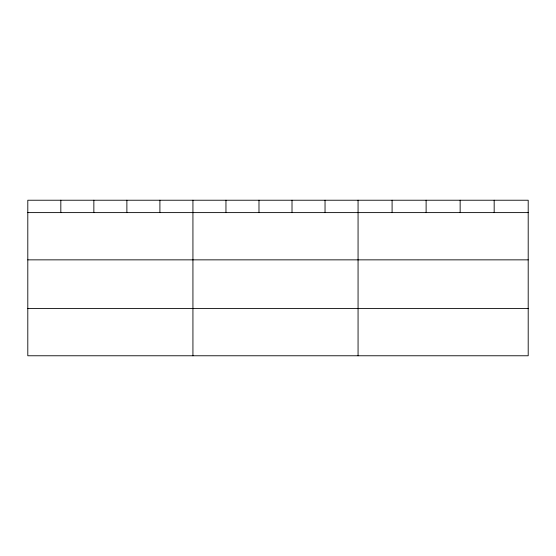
<?xml version="1.0" encoding="UTF-8"?>
<svg xmlns="http://www.w3.org/2000/svg" width="556" height="556" viewBox="0 0 556 556"><rect width="100%" height="100%" fill="white"/><g stroke="black" fill="none" stroke-linecap="round" stroke-linejoin="round"><path stroke-width="0.83" d="M528.2 212.607L528.2 355.77L27.8 355.77L27.8 200.23L528.2 200.23L528.2 212.607L27.8 212.607M27.8 259.854L528.2 259.854M27.8 308.531L528.2 308.531M494.173 200.23L494.173 212.607M460.146 200.23L460.146 212.607M426.118 200.23L426.118 212.607M392.091 200.23L392.091 212.607M358.064 200.23L358.064 355.77M325.038 200.23L325.038 212.607M292.011 200.23L292.011 212.607M258.985 200.23L258.985 212.607M225.958 200.23L225.958 212.607M192.932 200.23L192.932 355.77M159.906 200.23L159.906 212.607M126.879 200.23L126.879 212.607M93.853 200.23L93.853 212.607M60.826 200.23L60.826 212.607"/></g></svg>
